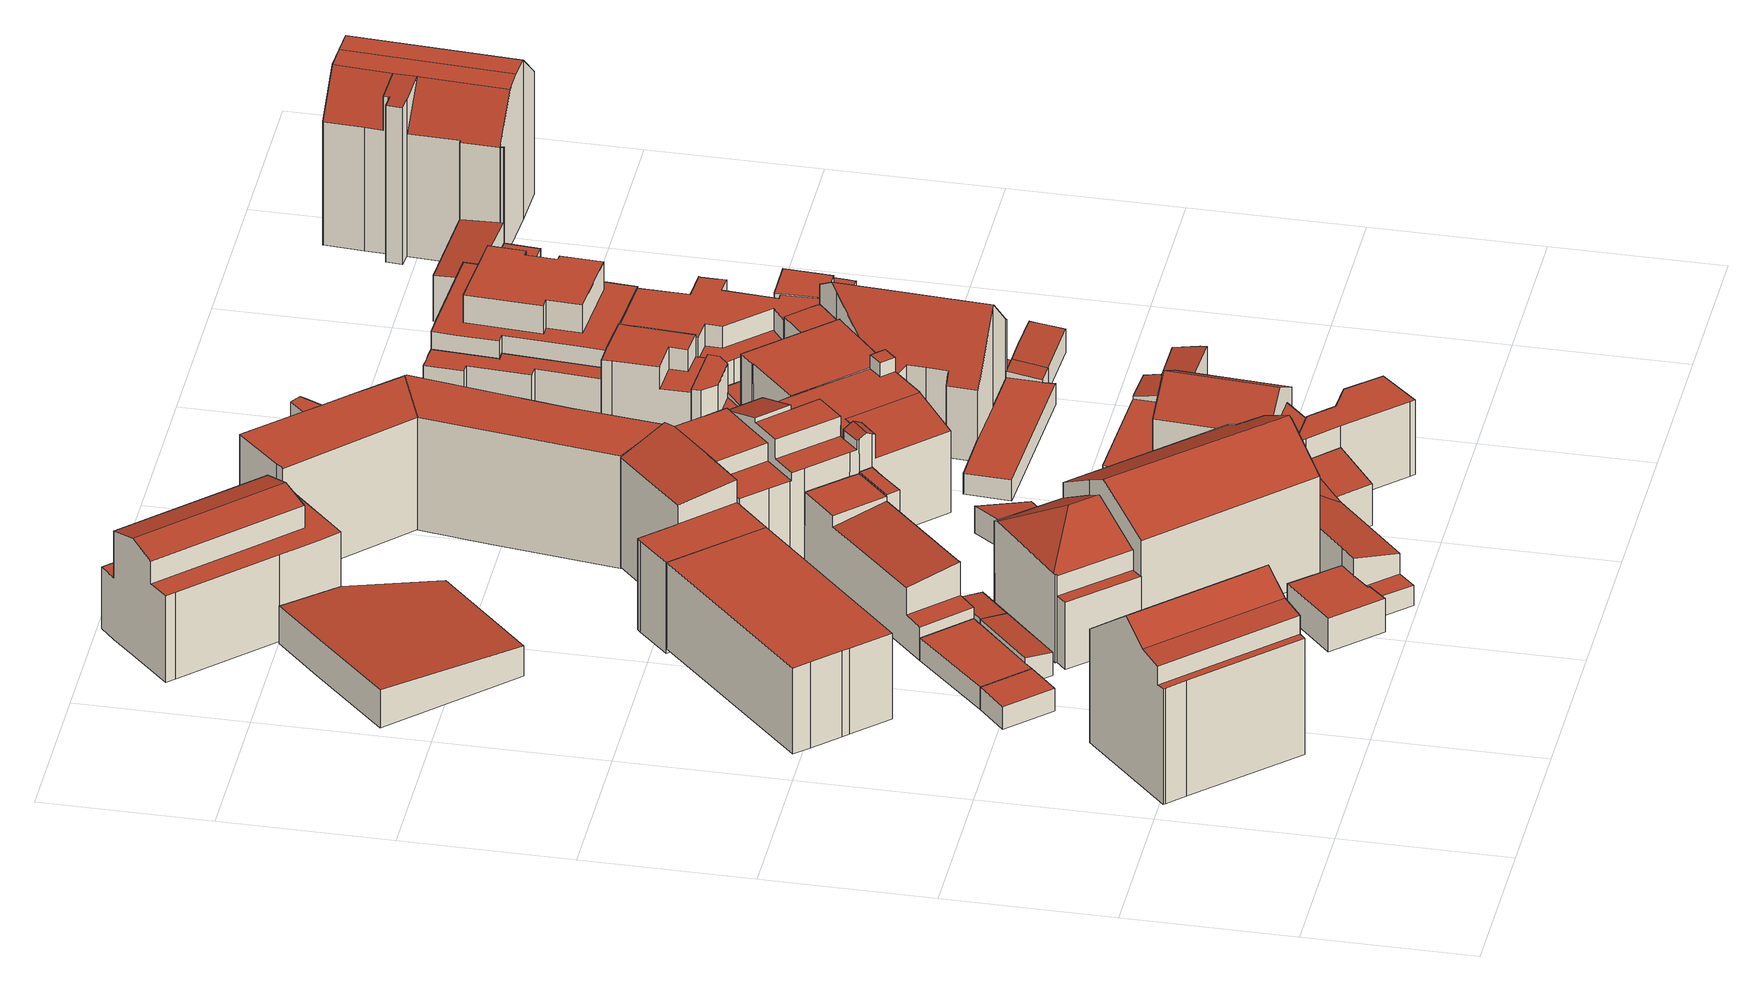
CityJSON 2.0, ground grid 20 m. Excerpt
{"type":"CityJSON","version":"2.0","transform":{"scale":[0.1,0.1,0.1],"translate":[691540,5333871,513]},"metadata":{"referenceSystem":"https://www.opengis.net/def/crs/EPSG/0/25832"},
"CityObjects":{
"building1":{"type":"Building","attributes":{"Gemeindeschluessel":"09162000","HoeheDach":"535.320","HoeheGrund":"514.777","Methode":"2000","NiedrigsteTraufeDesGebaeudes":"529.470","Geometrietyp2DReferenz":"3000","function":"31001_1000","roofType":"3100","measuredHeight":20.54,"storeysAboveGround":5},"geometry":[{"type":"MultiSurface","lod":"2","boundaries":[[[0,1,2,3]],[[3,2,4,5]],[[6,7,8,9]],[[10,6,9,11]],[[12,13,14,15,16,17,18,0,3,5]],[[16,15,19,20,11,9,8,21]],[[7,4,2,1,22,23,21,8]],[[24,25,26,27,20,19]],[[12,26,25,13]],[[17,23,22,18]],[[14,24,19,15]],[[18,22,1,0]],[[16,21,23,17]],[[13,25,24,14]],[[12,5,4,7,6,10,27,26]],[[27,10,11,20]]],"semantics":{"surfaces":[{"type":"WallSurface"},{"type":"RoofSurface"},{"type":"GroundSurface"}],"values":[0,0,1,1,2,0,1,1,0,0,0,0,0,0,0,0]}}]},
"building2":{"type":"Building","attributes":{"Gemeindeschluessel":"09162000","HoeheDach":"518.209","HoeheGrund":"515.319","Methode":"1000","NiedrigsteTraufeDesGebaeudes":"518.209","Geometrietyp2DReferenz":"3000","function":"31001_2000","roofType":"1000","measuredHeight":2.89},"geometry":[{"type":"MultiSurface","lod":"2","boundaries":[[[28,29,30,31]],[[32,28,31,33]],[[34,30,29,35]],[[33,34,35,32]],[[32,35,29,28]],[[31,30,34,33]]],"semantics":{"surfaces":[{"type":"WallSurface"},{"type":"GroundSurface"},{"type":"RoofSurface"}],"values":[0,1,2,0,0,0]}}]},
"building3":{"type":"Building","attributes":{"Gemeindeschluessel":"09162000","HoeheDach":"518.220","HoeheGrund":"515.339","Methode":"2000","NiedrigsteTraufeDesGebaeudes":"518.220","Geometrietyp2DReferenz":"3000","function":"31001_2000","roofType":"1000","measuredHeight":2.88},"geometry":[{"type":"MultiSurface","lod":"2","boundaries":[[[36,37,38,39]],[[38,37,40,41]],[[31,30,29,28]],[[30,42,39,38,41,29]],[[43,36,39,42]],[[29,41,40,28]],[[31,43,42,30]],[[36,43,31,28,40,37]]],"semantics":{"surfaces":[{"type":"WallSurface"},{"type":"RoofSurface"},{"type":"GroundSurface"}],"values":[0,0,0,1,0,0,0,2]}}]},
"building4":{"type":"Building","attributes":{"Gemeindeschluessel":"09162000","HoeheDach":"525.994","HoeheGrund":"514.950","Methode":"1000","NiedrigsteTraufeDesGebaeudes":"525.994","Geometrietyp2DReferenz":"3000","function":"31001_9998","roofType":"1000","measuredHeight":11.04,"storeysAboveGround":4},"geometry":[{"type":"MultiSurface","lod":"2","boundaries":[[[44,45,46,47]],[[48,49,46,45,50,51,52]],[[53,49,48,54]],[[55,50,45,44]],[[56,51,50,55]],[[54,48,52,57]],[[57,56,55,44,47,53,54]],[[57,52,51,56]],[[47,46,49,53]]],"semantics":{"surfaces":[{"type":"WallSurface"},{"type":"RoofSurface"},{"type":"GroundSurface"}],"values":[0,1,0,0,0,0,2,0,0]}}]},
"building5":{"type":"Building","attributes":{"Gemeindeschluessel":"09162000","HoeheDach":"518.866","HoeheGrund":"515.414","Methode":"1000","NiedrigsteTraufeDesGebaeudes":"518.372","Geometrietyp2DReferenz":"3000","function":"31001_2000","roofType":"1000","measuredHeight":3.45},"geometry":[{"type":"MultiSurface","lod":"2","boundaries":[[[58,59,60,61]],[[62,63,64,65]],[[63,58,61,64]],[[62,59,58,63]],[[62,65,60,59]],[[64,61,60,65]]],"semantics":{"surfaces":[{"type":"WallSurface"},{"type":"RoofSurface"},{"type":"GroundSurface"}],"values":[0,0,1,0,2,0]}}]},
"building6":{"type":"Building","attributes":{"Gemeindeschluessel":"09162000","HoeheDach":"519.893","HoeheGrund":"515.551","Methode":"2000","NiedrigsteTraufeDesGebaeudes":"519.893","Geometrietyp2DReferenz":"3000","function":"31001_9998","roofType":"1000","measuredHeight":4.34,"storeysAboveGround":1},"geometry":[{"type":"MultiSurface","lod":"2","boundaries":[[[66,67,68,69]],[[70,71,67,66]],[[72,73,74,70,66,69,75]],[[76,73,72,77]],[[78,74,73,76]],[[75,79,77,72]],[[69,68,79,75]],[[74,78,71,70]],[[76,77,79,68,67,71,78]]],"semantics":{"surfaces":[{"type":"WallSurface"},{"type":"GroundSurface"},{"type":"RoofSurface"}],"values":[0,0,1,0,0,0,0,0,2]}}]},
"building7":{"type":"Building","attributes":{"Gemeindeschluessel":"09162000","HoeheDach":"519.977","HoeheGrund":"515.090","Methode":"2000","NiedrigsteTraufeDesGebaeudes":"518.981","Geometrietyp2DReferenz":"3000","function":"31001_9998","roofType":"1000","measuredHeight":4.89,"storeysAboveGround":1},"geometry":[{"type":"MultiSurface","lod":"2","boundaries":[[[80,81,82,83,84,85]],[[85,84,83,86,87,88]],[[89,90,91,82,81,80]],[[83,82,91,86]],[[86,91,90,87]],[[88,89,80,85]],[[87,90,89,88]]],"semantics":{"surfaces":[{"type":"WallSurface"},{"type":"GroundSurface"},{"type":"RoofSurface"}],"values":[0,1,2,0,0,0,0]}}]},
"building8":{"type":"Building","attributes":{"Gemeindeschluessel":"09162000","HoeheDach":"530.462","HoeheGrund":"515.513","Methode":"2000","NiedrigsteTraufeDesGebaeudes":"524.230","Geometrietyp2DReferenz":"3000","function":"31001_1000","roofType":"3200","measuredHeight":14.95,"storeysAboveGround":4},"geometry":[{"type":"MultiSurface","lod":"2","boundaries":[[[92,93,94,95]],[[96,97,98,99,100]],[[101,102,103,104]],[[100,105,106,107,108,96]],[[93,109,110,107,106,111,94]],[[101,104,112,105,100,99,98,113]],[[96,108,110,109,114,97]],[[98,97,114,113]],[[112,111,106,105]],[[102,92,95,103]],[[112,104,103,95,94,111]],[[101,113,114,109,93,92,102]],[[110,108,107]]],"semantics":{"surfaces":[{"type":"WallSurface"},{"type":"RoofSurface"},{"type":"GroundSurface"}],"values":[0,0,0,0,1,2,1,0,0,1,0,0,1]}}]},
"building9":{"type":"Building","attributes":{"Gemeindeschluessel":"09162000","HoeheDach":"518.853","HoeheGrund":"515.680","Methode":"1000","NiedrigsteTraufeDesGebaeudes":"518.362","Geometrietyp2DReferenz":"3000","function":"31001_2000","roofType":"1000","measuredHeight":3.17},"geometry":[{"type":"MultiSurface","lod":"2","boundaries":[[[115,58,61,116]],[[117,118,58,115]],[[116,61,119,120]],[[58,118,121,122,119,61]],[[123,121,118,117]],[[116,120,124,123,117,115]],[[120,119,122,124]],[[124,122,121,123]]],"semantics":{"surfaces":[{"type":"WallSurface"},{"type":"RoofSurface"},{"type":"GroundSurface"}],"values":[0,0,0,1,0,2,0,0]}}]},
"building10":{"type":"Building","attributes":{"Gemeindeschluessel":"09162000","HoeheDach":"524.475","HoeheGrund":"515.318","Methode":"2000","NiedrigsteTraufeDesGebaeudes":"519.650","Geometrietyp2DReferenz":"3000","function":"31001_9998","roofType":"1000","measuredHeight":9.16,"storeysAboveGround":2},"geometry":[{"type":"MultiSurface","lod":"2","boundaries":[[[125,126,40,127,128,129,130,131]],[[132,133,126,125]],[[134,135,136,128,127]],[[137,138,139,140,136,135]],[[133,132,141,142]],[[137,135,134,37]],[[138,143,142,141,144,145,139]],[[136,140,129,128]],[[145,144,131,130]],[[37,134,127,40]],[[140,139,145,130,129]],[[137,37,40,126,133,142,143,138]],[[132,125,131,144,141]]],"semantics":{"surfaces":[{"type":"WallSurface"},{"type":"RoofSurface"},{"type":"GroundSurface"}],"values":[0,0,1,0,0,0,0,0,0,0,1,2,1]}}]},
"building11":{"type":"Building","attributes":{"Gemeindeschluessel":"09162000","HoeheDach":"532.944","HoeheGrund":"515.513","Methode":"1000","NiedrigsteTraufeDesGebaeudes":"528.835","Geometrietyp2DReferenz":"3000","function":"31001_9998","roofType":"3100","measuredHeight":17.43,"storeysAboveGround":4},"geometry":[{"type":"MultiSurface","lod":"2","boundaries":[[[146,147,101,113,98,148,149,150]],[[148,151,152,149]],[[98,153,151,148]],[[154,150,149,152]],[[113,155,153,98]],[[156,157,101,147]],[[154,152,151,153,155,158,159]],[[157,158,155,113,101]],[[160,156,147,146]],[[146,150,154,159,160]],[[156,160,159,158,157]]],"semantics":{"surfaces":[{"type":"GroundSurface"},{"type":"WallSurface"},{"type":"RoofSurface"}],"values":[0,1,1,1,1,1,2,1,1,1,2]}}]},
"building12":{"type":"Building","attributes":{"Gemeindeschluessel":"09162000","HoeheDach":"522.209","HoeheGrund":"515.512","Methode":"2000","NiedrigsteTraufeDesGebaeudes":"518.143","Geometrietyp2DReferenz":"3000","function":"31001_2000","roofType":"2100","measuredHeight":6.7},"geometry":[{"type":"MultiSurface","lod":"2","boundaries":[[[161,162,163,164]],[[165,166,167,168]],[[169,167,166,170,161,164,171]],[[172,165,168,173,174,175,147,146,150,176,177,178,179,180]],[[162,181,182,183,184,185,163]],[[186,187,188,189,190,191,182,181]],[[177,189,188,178]],[[176,190,189,177]],[[175,185,184,147]],[[172,170,166,165]],[[179,187,186,180]],[[150,191,190,176]],[[178,188,187,179]],[[169,173,168,167]],[[173,169,171,174]],[[184,183,146,147]],[[175,174,171,164,163,185]],[[162,161,170,172,180,186,181]],[[150,146,183,182,191]]],"semantics":{"surfaces":[{"type":"WallSurface"},{"type":"RoofSurface"},{"type":"GroundSurface"}],"values":[0,0,1,2,1,1,0,0,0,0,0,0,0,0,0,0,0,0,0]}}]},
"building13":{"type":"Building","attributes":{"Gemeindeschluessel":"09162000","HoeheDach":"530.511","HoeheGrund":"515.410","Methode":"2000","NiedrigsteTraufeDesGebaeudes":"523.420","Geometrietyp2DReferenz":"3000","function":"31001_9998","roofType":"3100","measuredHeight":15.1,"storeysAboveGround":2},"geometry":[{"type":"MultiSurface","lod":"2","boundaries":[[[192,193,194,195,196,197,198]],[[194,193,192,199,200,201,202,203,204,205,206,207,208,209,210,211]],[[207,212,213,208]],[[200,214,215,201]],[[206,216,212,207]],[[215,214,217,198,197,218,219,220,221,222]],[[209,223,224,210]],[[220,219,218,225,226,227]],[[222,221,228,229,230,231,216,206,205,204,203,202]],[[227,226,229,228]],[[225,218,197,196,232,231,230]],[[226,225,230,229]],[[208,213,223,209]],[[201,215,222,202]],[[210,224,233,211]],[[232,196,195,233,224,223,213,212,216,231]],[[211,233,195,194]],[[199,192,198,217,214,200]],[[220,227,228,221]]],"semantics":{"surfaces":[{"type":"WallSurface"},{"type":"GroundSurface"},{"type":"RoofSurface"}],"values":[0,1,0,0,0,2,0,0,0,2,0,2,0,0,0,2,0,0,0]}}]},
"building14":{"type":"Building","attributes":{"Gemeindeschluessel":"09162000","HoeheDach":"528.897","HoeheGrund":"514.174","Methode":"2000","NiedrigsteTraufeDesGebaeudes":"525.966","Geometrietyp2DReferenz":"3000","function":"31001_9998","roofType":"1000","measuredHeight":14.72,"storeysAboveGround":5},"geometry":[{"type":"MultiSurface","lod":"2","boundaries":[[[234,235,236,51,50,237,238,239,240]],[[51,241,242,50]],[[243,244,245,246,247,248]],[[249,247,246,250]],[[251,238,237,252]],[[250,246,245,253]],[[234,254,255,235]],[[256,236,235,255]],[[251,252,242,241,256,255,254,249,250,253,257]],[[253,245,244,257]],[[252,237,50,242]],[[239,243,248,240]],[[251,257,244,243,239,238]],[[249,254,234,240,248,247]],[[241,51,236,256]]],"semantics":{"surfaces":[{"type":"RoofSurface"},{"type":"WallSurface"},{"type":"GroundSurface"}],"values":[0,1,0,1,1,1,1,1,2,1,1,1,1,1,1]}}]},
"building15":{"type":"Building","attributes":{"Gemeindeschluessel":"09162000","HoeheDach":"524.690","HoeheGrund":"515.581","Methode":"2000","NiedrigsteTraufeDesGebaeudes":"524.690","Geometrietyp2DReferenz":"3000","function":"31001_2000","roofType":"1000","measuredHeight":9.11},"geometry":[{"type":"MultiSurface","lod":"2","boundaries":[[[258,259,260,261]],[[261,262,263,264,258]],[[263,265,266,264]],[[261,260,267,262]],[[262,267,265,263]],[[259,266,265,267,260]],[[264,266,259,258]]],"semantics":{"surfaces":[{"type":"WallSurface"},{"type":"GroundSurface"},{"type":"RoofSurface"}],"values":[0,1,0,0,0,2,0]}}]},
"building16":{"type":"Building","attributes":{"Gemeindeschluessel":"09162000","HoeheDach":"519.240","HoeheGrund":"515.712","Methode":"2000","NiedrigsteTraufeDesGebaeudes":"518.033","Geometrietyp2DReferenz":"3000","function":"31001_2000","roofType":"2100","measuredHeight":3.53},"geometry":[{"type":"MultiSurface","lod":"2","boundaries":[[[268,269,270,271]],[[272,269,268,273]],[[273,268,271,274]],[[274,275,272,273]],[[275,270,269,272]],[[274,271,270,275]]],"semantics":{"surfaces":[{"type":"RoofSurface"},{"type":"WallSurface"},{"type":"GroundSurface"}],"values":[0,1,1,2,1,1]}}]},
"building17":{"type":"Building","attributes":{"Gemeindeschluessel":"09162000","HoeheDach":"522.275","HoeheGrund":"515.480","Methode":"1000","NiedrigsteTraufeDesGebaeudes":"520.942","Geometrietyp2DReferenz":"3000","function":"31001_2000","roofType":"2100","measuredHeight":6.79},"geometry":[{"type":"MultiSurface","lod":"2","boundaries":[[[276,277,278,279,280,281]],[[281,280,279,179,282,180]],[[179,279,278,283]],[[284,285,180,282,179,283]],[[285,284,277,276,281,180]],[[283,278,277,284]]],"semantics":{"surfaces":[{"type":"RoofSurface"},{"type":"WallSurface"},{"type":"GroundSurface"}],"values":[0,1,1,2,1,1]}}]},
"building18":{"type":"Building","attributes":{"Gemeindeschluessel":"09162000","HoeheDach":"530.700","HoeheGrund":"515.064","Methode":"2000","NiedrigsteTraufeDesGebaeudes":"525.726","Geometrietyp2DReferenz":"3000","function":"31001_9998","roofType":"1000","measuredHeight":15.64,"storeysAboveGround":4},"geometry":[{"type":"MultiSurface","lod":"2","boundaries":[[[286,287,288,289]],[[290,291,292,293]],[[294,289,288,295,296,297,298,299,300]],[[301,302,303,304,305,306]],[[307,308,309,310,311,312,290,293,313,314,315,316,317,302,301,318,319,320]],[[321,322,323,324,325]],[[314,313,326,327,328,244]],[[329,286,289,294,330]],[[331,332,333,334,335]],[[297,327,326,292,291,298]],[[307,320,336,337,338,339]],[[308,340,332,331,341,309]],[[311,310,321,325,342,343]],[[331,335,323,322,341]],[[344,345,329,330,346,347]],[[334,333,348,339,338,349,350,351,306,305,352,345,344]],[[319,353,336,320]],[[302,317,354,355,356,303]],[[316,357,354,317]],[[310,309,341,322,321]],[[356,355,295]],[[297,296,328,327]],[[301,306,351,318]],[[295,355,354,357,245,244,328,296]],[[352,286,329,345]],[[293,292,326,313]],[[334,344,347,324,323,335]],[[349,358,359,350]],[[348,333,332,340]],[[342,325,324,347]],[[319,318,351,350,359,353]],[[346,330,294,300]],[[314,244,245,315]],[[311,343,360,312]],[[290,312,360,299,298,291]],[[287,304,303,356,295,288]],[[360,343,342,347,346,300,299]],[[315,245,357,316]],[[348,340,308,307,339]],[[338,337,358,349]],[[305,304,287,286,352]],[[337,336,353,359,358]]],"semantics":{"surfaces":[{"type":"WallSurface"},{"type":"GroundSurface"},{"type":"RoofSurface"}],"values":[0,0,0,0,1,2,0,2,0,2,0,0,0,2,0,2,0,0,0,0,0,0,0,2,0,0,0,0,2,0,0,0,0,0,0,2,2,0,0,0,0,2]}}]},
"building19":{"type":"Building","attributes":{"Gemeindeschluessel":"09162000","HoeheDach":"525.060","HoeheGrund":"515.450","Methode":"2000","NiedrigsteTraufeDesGebaeudes":"519.045","Geometrietyp2DReferenz":"3000","function":"31001_9998","roofType":"1000","measuredHeight":9.61,"storeysAboveGround":3},"geometry":[{"type":"MultiSurface","lod":"2","boundaries":[[[361,362,363,364]],[[365,366,367,368]],[[369,370,371,372,373,374]],[[375,376,371,370]],[[364,363,377,378]],[[375,370,369,379,361,364,378,380,381,382]],[[379,383,362,361]],[[381,384,385,382]],[[368,367,373,372]],[[380,386,384,381]],[[369,374,383,379]],[[376,375,382,385,366,365]],[[376,365,368,372,371]],[[377,363,362,383,374,373,367,366,385,384,386]],[[378,377,386,380]]],"semantics":{"surfaces":[{"type":"WallSurface"},{"type":"GroundSurface"},{"type":"RoofSurface"}],"values":[0,0,0,0,0,1,0,0,0,0,0,0,2,2,0]}}]},
"building20":{"type":"Building","attributes":{"Gemeindeschluessel":"09162000","HoeheDach":"527.920","HoeheGrund":"515.456","Methode":"2000","NiedrigsteTraufeDesGebaeudes":"518.641","Geometrietyp2DReferenz":"3000","function":"31001_9998","roofType":"3100","measuredHeight":12.46,"storeysAboveGround":3},"geometry":[{"type":"MultiSurface","lod":"2","boundaries":[[[387,388,389,390,391,392,393]],[[177,394,395,176]],[[396,397,398,399,177,176,400,401,402]],[[402,401,403,404,405]],[[396,406,407,397]],[[391,390,408,409]],[[387,404,403,410,411,388]],[[412,407,406,392,391,409]],[[397,407,412,398]],[[399,413,394,177]],[[403,401,400,410]],[[400,176,395,414,411,410]],[[389,388,411,414]],[[387,393,405,404]],[[393,392,406,396,402,405]],[[399,398,412,409,408,413]],[[389,414,395,394,413,408,390]]],"semantics":{"surfaces":[{"type":"WallSurface"},{"type":"GroundSurface"},{"type":"RoofSurface"}],"values":[0,0,1,0,0,0,2,2,0,0,0,0,0,2,0,0,2]}}]},
"building21":{"type":"Building","attributes":{"Gemeindeschluessel":"09162000","HoeheDach":"528.602","HoeheGrund":"513.990","Methode":"1000","NiedrigsteTraufeDesGebaeudes":"528.602","Geometrietyp2DReferenz":"3000","function":"31001_9998","roofType":"1000","measuredHeight":14.61,"storeysAboveGround":5},"geometry":[{"type":"MultiSurface","lod":"2","boundaries":[[[415,416,417,418]],[[419,420,417,416,421,422,423,424,425,426,427]],[[428,421,416,415]],[[418,417,420,429]],[[430,422,421,428]],[[425,424,423,431,432,433]],[[428,415,418,429,434,435,436,433,432,431,430]],[[429,420,419,434]],[[431,423,422,430]],[[427,426,425,433,436,435]],[[434,419,427,435]]],"semantics":{"surfaces":[{"type":"WallSurface"},{"type":"RoofSurface"},{"type":"GroundSurface"}],"values":[0,1,0,0,0,0,2,0,0,0,0]}}]},
"building22":{"type":"Building","attributes":{"Gemeindeschluessel":"09162000","HoeheDach":"528.589","HoeheGrund":"514.110","Methode":"1000","NiedrigsteTraufeDesGebaeudes":"528.589","Geometrietyp2DReferenz":"3000","function":"31001_9998","roofType":"1000","measuredHeight":14.48,"storeysAboveGround":5},"geometry":[{"type":"MultiSurface","lod":"2","boundaries":[[[437,438,423,439]],[[440,425,423,438,441,442,443,444,445,446,447,448]],[[448,447,446,449,450,451]],[[449,446,445,452]],[[453,442,441,454]],[[455,444,443,456]],[[452,445,444,455]],[[457,458,425,440,448,451]],[[439,423,425,458]],[[454,441,438,437]],[[458,457,451,450,449,452,455,456,453,454,437,439]],[[456,443,442,453]]],"semantics":{"surfaces":[{"type":"WallSurface"},{"type":"RoofSurface"},{"type":"GroundSurface"}],"values":[0,1,0,0,0,0,0,0,0,0,2,0]}}]},
"building23":{"type":"Building","attributes":{"Gemeindeschluessel":"09162000","HoeheDach":"519.794","HoeheGrund":"515.575","Methode":"2000","NiedrigsteTraufeDesGebaeudes":"518.340","Geometrietyp2DReferenz":"3000","function":"31001_2000","roofType":"1000","measuredHeight":4.22},"geometry":[{"type":"MultiSurface","lod":"2","boundaries":[[[459,460,461,462,463,464,465,466,467,468,469]],[[459,470,471,460]],[[472,473,474,475]],[[476,477,478,479]],[[480,466,465,481]],[[482,483,480,481,484,485,472,475,476,479,486,471,470,487]],[[475,474,477,476]],[[481,465,464,484]],[[474,473,488,489,490,478,477]],[[484,464,463,485]],[[482,468,467,483]],[[468,482,487,469]],[[472,485,463,462,488,473]],[[483,467,466,480]],[[488,462,461,489]],[[479,478,490,486]],[[471,486,490,489,461,460]],[[470,459,469,487]]],"semantics":{"surfaces":[{"type":"RoofSurface"},{"type":"WallSurface"},{"type":"GroundSurface"}],"values":[0,1,1,1,1,2,1,1,0,1,1,1,1,1,1,1,1,1]}}]},
"building24":{"type":"Building","attributes":{"Gemeindeschluessel":"09162000","HoeheDach":"518.431","HoeheGrund":"515.656","Methode":"2000","NiedrigsteTraufeDesGebaeudes":"518.431","Geometrietyp2DReferenz":"3000","function":"31001_2000","roofType":"1000","measuredHeight":2.77},"geometry":[{"type":"MultiSurface","lod":"2","boundaries":[[[491,492,493,494]],[[495,496,497,498]],[[499,500,496,495]],[[498,491,494,501,502,499,495]],[[498,497,492,491]],[[496,500,503,504,493,492,497]],[[501,504,503,502]],[[502,503,500,499]],[[494,493,504,501]]],"semantics":{"surfaces":[{"type":"WallSurface"},{"type":"GroundSurface"},{"type":"RoofSurface"}],"values":[0,0,0,1,0,2,0,0,0]}}]},
"building25":{"type":"Building","attributes":{"Gemeindeschluessel":"09162000","HoeheDach":"520.262","HoeheGrund":"515.450","Methode":"2000","NiedrigsteTraufeDesGebaeudes":"520.262","Geometrietyp2DReferenz":"3000","function":"31001_2000","roofType":"1000","measuredHeight":4.81},"geometry":[{"type":"MultiSurface","lod":"2","boundaries":[[[505,506,507,508]],[[509,510,511,505,508,512,513,514]],[[513,515,516,514]],[[508,507,517,512]],[[512,517,515,513]],[[511,518,506,505]],[[516,515,517,507,506,518,519,520]],[[509,520,519,510]],[[514,516,520,509]],[[510,519,518,511]]],"semantics":{"surfaces":[{"type":"WallSurface"},{"type":"GroundSurface"},{"type":"RoofSurface"}],"values":[0,1,0,0,0,0,2,0,0,0]}}]},
"building26":{"type":"Building","attributes":{"Gemeindeschluessel":"09162000","HoeheDach":"527.540","HoeheGrund":"515.050","Methode":"2000","NiedrigsteTraufeDesGebaeudes":"520.346","Geometrietyp2DReferenz":"3000","function":"31001_9998","roofType":"1000","measuredHeight":12.49,"storeysAboveGround":4},"geometry":[{"type":"MultiSurface","lod":"2","boundaries":[[[521,522,523,524]],[[525,526,527,528]],[[529,530,531,532]],[[533,534,535,536,537,538]],[[539,540,541,542]],[[532,531,543,544]],[[542,541,522,521]],[[545,524,523,546,547,548]],[[549,544,543,550,551,552]],[[553,546,523,522,541,540,554,552,551]],[[553,551,550,555,556,557]],[[558,533,538,559]],[[556,555,560,561]],[[562,563,534,533,558]],[[564,537,536,565]],[[549,552,554,566]],[[548,559,538,537,564,545]],[[567,535,534,563]],[[550,543,531,530,560,555]],[[562,547,546,553,557,563]],[[566,554,540,539]],[[562,558,559,548,547]],[[529,528,527,561,560,530]],[[556,561,527,526,567,563,557]],[[525,565,536,535,567,526]],[[549,566,539,542,521,524,545,564,565,525,528,529,532,544]]],"semantics":{"surfaces":[{"type":"WallSurface"},{"type":"RoofSurface"},{"type":"GroundSurface"}],"values":[0,0,0,1,0,0,0,0,0,1,0,0,0,0,0,0,0,0,1,0,0,1,0,1,0,2]}}]},
"building27":{"type":"Building","attributes":{"Gemeindeschluessel":"09162000","HoeheDach":"527.040","HoeheGrund":"515.050","Methode":"2000","NiedrigsteTraufeDesGebaeudes":"524.170","Geometrietyp2DReferenz":"3000","function":"31001_2000","roofType":"1000","measuredHeight":11.99},"geometry":[{"type":"MultiSurface","lod":"2","boundaries":[[[568,569,570,571]],[[572,573,574,575]],[[576,577,578,579,580,564]],[[581,582,583,584,577,576,564,585,586,587,568,571,588,589]],[[581,590,591,582]],[[580,592,593,594,586,585,564]],[[586,594,595,587]],[[572,578,577,584,583,582,591,596,573]],[[587,595,569,568]],[[597,598,589,588,571,570]],[[575,574,599,600]],[[599,574,573,596,591,590,598,597,570,569,595,594,593]],[[589,598,590,581]],[[600,599,593,592]],[[579,578,572,575,600,592,580]]],"semantics":{"surfaces":[{"type":"WallSurface"},{"type":"GroundSurface"},{"type":"RoofSurface"}],"values":[0,0,0,1,0,0,0,0,0,0,0,2,0,0,2]}}]},
"building28":{"type":"Building","attributes":{"Gemeindeschluessel":"09162000","HoeheDach":"531.410","HoeheGrund":"515.450","Methode":"2000","NiedrigsteTraufeDesGebaeudes":"523.878","Geometrietyp2DReferenz":"3000","function":"31001_9998","roofType":"3100","measuredHeight":15.96},"geometry":[{"type":"MultiSurface","lod":"2","boundaries":[[[601,602,552,603,604,605]],[[606,607,608,609]],[[609,608,610,611]],[[603,552,612,613]],[[614,615,616,617]],[[618,610,608,607,619,616,615,620,621,622,623,612,552,602,601]],[[624,625,626,627]],[[628,629,630,631,632,633,634,614,617,635,606,609,611,636,605,604,603,613,637,638,624,627]],[[634,633,621,620,615,614]],[[630,639,640,631]],[[640,639,641,642,626,625,643,623,622]],[[636,611,610,618,601,605]],[[612,623,643,638,637,613]],[[627,626,642,628]],[[628,642,641,629]],[[638,643,625,624]],[[632,631,640,622,621,633]],[[629,641,639,630]],[[619,607,606,635,617,616]]],"semantics":{"surfaces":[{"type":"WallSurface"},{"type":"RoofSurface"},{"type":"GroundSurface"}],"values":[0,0,0,0,0,1,0,2,0,0,1,0,0,0,0,0,0,0,0]}}]},
"building29":{"type":"Building","attributes":{"Gemeindeschluessel":"09162000","HoeheDach":"524.453","HoeheGrund":"515.606","Methode":"1000","NiedrigsteTraufeDesGebaeudes":"524.453","Geometrietyp2DReferenz":"3000","function":"31001_9998","roofType":"1000","measuredHeight":8.85,"storeysAboveGround":3},"geometry":[{"type":"MultiSurface","lod":"2","boundaries":[[[644,645,646,647]],[[648,649,650,651]],[[647,646,652,653]],[[647,653,654,655,656,657,658,659,660,648,651,644]],[[655,661,662,656]],[[660,663,649,648]],[[662,661,664,652,646,645,650,649,663,665,666,667]],[[653,652,664,654]],[[654,664,661,655]],[[651,650,645,644]],[[657,667,666,658]],[[656,662,667,657]],[[665,663,660,659,658,666]]],"semantics":{"surfaces":[{"type":"WallSurface"},{"type":"GroundSurface"},{"type":"RoofSurface"}],"values":[0,0,0,1,0,0,2,0,0,0,0,0,0]}}]},
"building30":{"type":"Building","attributes":{"Gemeindeschluessel":"09162000","HoeheDach":"519.650","HoeheGrund":"515.655","Methode":"2000","NiedrigsteTraufeDesGebaeudes":"518.905","Geometrietyp2DReferenz":"3000","function":"31001_2000","roofType":"2100","measuredHeight":4},"geometry":[{"type":"MultiSurface","lod":"2","boundaries":[[[668,669,670,671]],[[672,673,669,668]],[[673,674,675,676,677,670,669]],[[678,676,675,679]],[[668,671,680,678,679,681,672]],[[679,675,674,681]],[[681,674,673,672]],[[680,677,676,678]],[[671,670,677,680]]],"semantics":{"surfaces":[{"type":"WallSurface"},{"type":"RoofSurface"},{"type":"GroundSurface"}],"values":[0,0,1,0,2,0,0,0,0]}}]},
"building31":{"type":"Building","attributes":{"Gemeindeschluessel":"09162000","HoeheDach":"519.224","HoeheGrund":"515.790","Methode":"1000","NiedrigsteTraufeDesGebaeudes":"518.684","Geometrietyp2DReferenz":"3000","function":"31001_2000","roofType":"1000","measuredHeight":3.43},"geometry":[{"type":"MultiSurface","lod":"2","boundaries":[[[682,683,684,685]],[[685,684,686,687]],[[688,689,686,684,683]],[[690,689,688,691]],[[687,686,689,690]],[[691,688,683,682]],[[682,685,687,690,691]]],"semantics":{"surfaces":[{"type":"WallSurface"},{"type":"RoofSurface"},{"type":"GroundSurface"}],"values":[0,0,1,0,0,0,2]}}]},
"building32":{"type":"Building","attributes":{"Gemeindeschluessel":"09162000","HoeheDach":"517.090","HoeheGrund":"515.588","Methode":"2000","NiedrigsteTraufeDesGebaeudes":"517.090","Geometrietyp2DReferenz":"3000","function":"31001_2000","roofType":"1000","measuredHeight":1.5},"geometry":[{"type":"MultiSurface","lod":"2","boundaries":[[[692,693,694,695,696]],[[692,697,698,693]],[[698,697,699,700,701]],[[692,696,699,697]],[[699,696,695,700]],[[701,700,695,694]],[[693,698,701,694]]],"semantics":{"surfaces":[{"type":"GroundSurface"},{"type":"WallSurface"},{"type":"RoofSurface"}],"values":[0,1,2,1,1,1,1]}}]},
"building33":{"type":"Building","attributes":{"Gemeindeschluessel":"09162000","HoeheDach":"526.680","HoeheGrund":"514.707","Methode":"2000","NiedrigsteTraufeDesGebaeudes":"519.872","Geometrietyp2DReferenz":"3000","function":"31001_9998","roofType":"1000","measuredHeight":11.97,"storeysAboveGround":2},"geometry":[{"type":"MultiSurface","lod":"2","boundaries":[[[702,703,704,705]],[[706,707,708,709,710,711,712,713,714,715,716,717,718,719,720,721,722,723]],[[724,725,726,727]],[[711,728,729,712]],[[715,730,731,716]],[[732,733,734,735,736,737,738]],[[708,739,740,709]],[[706,741,742,707]],[[738,743,744,732]],[[745,746,737,736,720,719]],[[720,736,735,721]],[[747,726,725,748,749,729,728,750,751,704,703,752,742,741,744,743,746,745,753,754,755]],[[708,707,742,752,756,739]],[[717,754,753,718]],[[757,748,725,724]],[[758,731,730,759,757,724,727,760]],[[756,752,703,702]],[[727,726,747,760]],[[705,704,751,761]],[[761,740,739,756,702,705]],[[721,735,734,722]],[[714,759,730,715]],[[737,746,743,738]],[[713,749,748,757,759,714]],[[710,709,740,761,751,750]],[[754,717,716,731,758,755]],[[722,734,733,723]],[[712,729,749,713]],[[706,723,733,732,744,741]],[[710,750,728,711]],[[758,760,747,755]],[[718,753,745,719]]],"semantics":{"surfaces":[{"type":"WallSurface"},{"type":"GroundSurface"},{"type":"RoofSurface"}],"values":[0,1,0,0,0,2,0,0,0,0,0,2,0,0,0,2,0,0,0,2,0,0,0,0,0,0,0,0,0,0,0,0]}}]},
"building34":{"type":"Building","attributes":{"Gemeindeschluessel":"09162000","HoeheDach":"519.199","HoeheGrund":"515.680","Methode":"1000","NiedrigsteTraufeDesGebaeudes":"518.739","Geometrietyp2DReferenz":"3000","function":"31001_2000","roofType":"1000","measuredHeight":3.52},"geometry":[{"type":"MultiSurface","lod":"2","boundaries":[[[762,763,688,764]],[[764,765,766,767,768,762]],[[766,769,770,767]],[[765,689,769,766]],[[764,688,689,765]],[[767,770,771,768]],[[763,771,770,769,689,688]],[[768,771,763,762]]],"semantics":{"surfaces":[{"type":"WallSurface"},{"type":"GroundSurface"},{"type":"RoofSurface"}],"values":[0,1,0,0,0,0,2,0]}}]},
"building35":{"type":"Building","attributes":{"Gemeindeschluessel":"09162000","HoeheDach":"530.370","HoeheGrund":"515.517","Methode":"2000","NiedrigsteTraufeDesGebaeudes":"526.750","Geometrietyp2DReferenz":"3000","function":"31001_9998","roofType":"1000","measuredHeight":14.85,"storeysAboveGround":4},"geometry":[{"type":"MultiSurface","lod":"2","boundaries":[[[772,773,774,775,776,777,778,779,780,781]],[[782,783,784,785]],[[786,779,778,787]],[[788,772,781,789]],[[790,780,779,786]],[[791,792,793,794,795,796,782,785,797,798,799,800]],[[801,802,783,782,796,795]],[[793,792,791,800,803,804,805,806]],[[799,807,803,800]],[[789,781,780,790]],[[793,806,808,794]],[[794,808,801,795]],[[809,774,773,810]],[[798,811,807,799]],[[783,802,801,808,806,805,804,803,807,811,812,784],[790,786,787,813,814,815,809,810,788,789]],[[787,778,777,813]],[[815,775,774,809]],[[810,773,772,788]],[[814,776,775,815]],[[784,812,811,798,797,785]],[[813,777,776,814]]],"semantics":{"surfaces":[{"type":"RoofSurface"},{"type":"WallSurface"},{"type":"GroundSurface"}],"values":[0,1,1,1,1,2,1,1,1,1,1,1,1,1,0,1,1,1,1,1,1]}}]},
"building36":{"type":"Building","attributes":{"Gemeindeschluessel":"09162000","HoeheDach":"526.759","HoeheGrund":"515.380","Methode":"1000","NiedrigsteTraufeDesGebaeudes":"526.759","Geometrietyp2DReferenz":"3000","function":"31001_9998","roofType":"1000","measuredHeight":11.38,"storeysAboveGround":2},"geometry":[{"type":"MultiSurface","lod":"2","boundaries":[[[816,817,818,819]],[[820,817,816,821,822,823]],[[627,824,825,624]],[[826,827,627,624,828,829,822,821,816,819]],[[824,830,831,818,817,820,823,832,833,825]],[[826,819,818,831]],[[827,826,831,830,824,627]],[[624,825,833,828]],[[833,832,823,822,829,828]]],"semantics":{"surfaces":[{"type":"WallSurface"},{"type":"GroundSurface"},{"type":"RoofSurface"}],"values":[0,0,0,1,2,0,0,0,0]}}]},
"building37":{"type":"Building","attributes":{"Gemeindeschluessel":"09162000","HoeheDach":"519.088","HoeheGrund":"515.550","Methode":"1000","NiedrigsteTraufeDesGebaeudes":"519.088","Geometrietyp2DReferenz":"3000","function":"31001_2000","roofType":"1000","measuredHeight":3.54},"geometry":[{"type":"MultiSurface","lod":"2","boundaries":[[[834,835,836,837]],[[838,839,835,834]],[[840,841,842,843]],[[844,842,841,845,836,835,839,846,847]],[[843,842,844,848]],[[849,845,841,840]],[[850,846,839,838]],[[848,844,847,851]],[[851,847,846,850]],[[851,850,838,834,837,849,840,843,848]],[[837,836,845,849]]],"semantics":{"surfaces":[{"type":"WallSurface"},{"type":"RoofSurface"},{"type":"GroundSurface"}],"values":[0,0,0,1,0,0,0,0,0,2,0]}}]},
"building38":{"type":"Building","attributes":{"Gemeindeschluessel":"09162000","HoeheDach":"524.530","HoeheGrund":"515.590","Methode":"2000","NiedrigsteTraufeDesGebaeudes":"524.530","Geometrietyp2DReferenz":"3000","function":"31001_9998","roofType":"1000","measuredHeight":8.94,"storeysAboveGround":3},"geometry":[{"type":"MultiSurface","lod":"2","boundaries":[[[852,853,854,855,856,857]],[[858,857,856,855,859,860,861,862,863,864,865]],[[866,863,862,867]],[[861,868,867,862]],[[853,852,869,870,871,866,867,868,872,873,854]],[[873,859,855,854]],[[852,857,858,869]],[[865,864,863,866,871,870]],[[869,858,865,870]],[[860,859,873,872,868,861]]],"semantics":{"surfaces":[{"type":"WallSurface"},{"type":"RoofSurface"},{"type":"GroundSurface"}],"values":[0,1,0,0,2,0,0,0,0,0]}}]},
"building39":{"type":"Building","attributes":{"Gemeindeschluessel":"09162000","HoeheDach":"522.309","HoeheGrund":"515.380","Methode":"2000","NiedrigsteTraufeDesGebaeudes":"519.800","Geometrietyp2DReferenz":"3000","function":"31001_2000","roofType":"1000","measuredHeight":6.93},"geometry":[{"type":"MultiSurface","lod":"2","boundaries":[[[874,875,876,877,878,826,819,879,880]],[[881,882,883,880,879,819,884]],[[876,875,874,885,886,887]],[[882,881,888,889]],[[878,877,876,887,890,889,888,891,826]],[[888,881,884,891]],[[880,883,885,874]],[[890,887,886,885,883,882,889]],[[826,891,884,819]]],"semantics":{"surfaces":[{"type":"GroundSurface"},{"type":"WallSurface"},{"type":"RoofSurface"}],"values":[0,1,1,1,1,2,1,2,1]}}]},
"building40":{"type":"Building","attributes":{"Gemeindeschluessel":"09162000","HoeheDach":"518.015","HoeheGrund":"515.610","Methode":"1000","NiedrigsteTraufeDesGebaeudes":"518.015","Geometrietyp2DReferenz":"3000","function":"31001_2000","roofType":"1000","measuredHeight":2.4},"geometry":[{"type":"MultiSurface","lod":"2","boundaries":[[[892,893,894,895]],[[896,897,898,899]],[[895,896,899,892]],[[893,898,897,894]],[[895,894,897,896]],[[899,898,893,892]]],"semantics":{"surfaces":[{"type":"WallSurface"},{"type":"GroundSurface"},{"type":"RoofSurface"}],"values":[0,0,1,2,0,0]}}]},
"building41":{"type":"Building","attributes":{"Gemeindeschluessel":"09162000","HoeheDach":"518.954","HoeheGrund":"515.590","Methode":"1000","NiedrigsteTraufeDesGebaeudes":"518.954","Geometrietyp2DReferenz":"3000","function":"31001_9998","roofType":"1000","measuredHeight":3.36,"storeysAboveGround":1},"geometry":[{"type":"MultiSurface","lod":"2","boundaries":[[[900,901,902,903]],[[904,905,906,854,907,852]],[[908,903,902,909,904,852]],[[910,911,901,900]],[[854,906,911,910]],[[903,908,852,907,854,910,900]],[[909,902,901,911,906,905,904]]],"semantics":{"surfaces":[{"type":"WallSurface"},{"type":"GroundSurface"},{"type":"RoofSurface"}],"values":[0,0,0,0,0,1,2]}}]},
"building42":{"type":"Building","attributes":{"Gemeindeschluessel":"09162000","HoeheDach":"536.220","HoeheGrund":"515.504","Methode":"2000","NiedrigsteTraufeDesGebaeudes":"521.413","Geometrietyp2DReferenz":"3000","function":"31001_9998","roofType":"3100","measuredHeight":20.72,"storeysAboveGround":5},"geometry":[{"type":"MultiSurface","lod":"2","boundaries":[[[912,913,914,915,916,917]],[[918,919,920,921,922,923,924]],[[925,926,927,928]],[[929,930,931,932,933,923,922]],[[934,932,931,935,917,916]],[[936,937,938,939]],[[924,923,933,940]],[[912,917,935,941]],[[941,935,931,930]],[[942,943,944,945]],[[945,944,937,936]],[[946,921,920,947]],[[943,948,949,934,915,914,938,937,944]],[[950,948,943,942,951,952]],[[953,954,955,956,957,951,942,945,936,939,913,912,941,930,929,946,947,958,959]],[[958,919,918,959]],[[947,920,919,958]],[[956,928,927,957]],[[954,960,961,955]],[[951,957,927,926,962,952]],[[929,922,921,946]],[[949,948,950]],[[956,955,961,963,925,928]],[[916,915,934]],[[940,933,932,934,949,964]],[[950,952,962,963,961,960,964,949]],[[953,959,918,924,940,964,960,954]],[[939,938,914,913]],[[925,963,962,926]]],"semantics":{"surfaces":[{"type":"WallSurface"},{"type":"RoofSurface"},{"type":"GroundSurface"}],"values":[0,1,1,0,1,0,1,0,0,0,0,0,1,0,2,0,0,0,0,0,0,0,0,0,1,1,0,0,0]}}]}
},
"vertices":[
[226,192,18],[226,192,165],[250,167,165],[250,167,18],[253,164,165],[253,164,18],[177,90,198],[200,113,223],[72,245,223],[48,222,198],[155,69,192],[26,201,192],[147,62,18],[41,172,18],[21,192,18],[19,194,18],[125,296,18],[127,294,18],[147,274,18],[19,194,168],[26,201,168],[125,296,165],[147,274,165],[127,294,165],[21,192,168],[41,172,168],[147,62,168],[155,69,168],
[159,424,23],[159,424,52],[206,376,52],[206,376,23],[125,392,23],[172,344,23],[172,344,52],[125,392,52],
[282,448,23],[292,457,23],[292,457,52],[282,448,52],[242,507,23],[242,507,52],[215,385,52],[215,385,23],
[128,515,19],[128,515,130],[90,555,130],[90,555,19],[55,591,130],[83,562,130],[309,690,130],[219,783,130],[39,608,130],[83,562,19],[55,591,19],[309,690,19],[219,783,19],[39,608,19],
[306,423,54],[306,423,24],[282,448,24],[282,448,59],[239,359,24],[239,359,54],[215,385,59],[215,385,24],
[410,44,26],[410,44,69],[411,42,69],[411,42,26],[427,61,26],[427,61,69],[340,74,26],[400,131,26],[447,80,26],[391,21,26],[400,131,69],[340,74,69],[447,80,69],[391,21,69],
[1,1057,70],[90,1145,70],[144,1197,70],[144,1197,21],[90,1145,21],[1,1057,21],[202,1140,21],[244,1032,21],[132,924,21],[132,924,60],[244,1032,60],[202,1140,65],
[329,288,112],[329,288,138],[263,359,138],[263,359,112],[352,446,141],[413,382,140],[413,382,25],[409,386,25],[352,446,25],[318,277,25],[318,277,112],[252,348,112],[252,348,25],[263,361,25],[263,361,139],[264,363,140],[347,442,144],[375,334,175],[348,363,175],[265,360,139],[265,360,25],[388,348,25],[388,348,164],
[306,423,27],[282,448,27],[342,457,27],[342,457,54],[292,457,59],[292,457,27],[318,481,59],[312,475,59],[318,481,27],[312,475,27],
[408,667,115],[408,667,23],[242,507,66],[263,526,66],[263,526,101],[367,628,101],[367,628,115],[448,625,115],[448,625,23],[292,457,66],[312,475,66],[313,476,66],[312,475,23],[318,481,23],[318,481,109],[313,476,109],[456,616,115],[456,616,23],[417,578,23],[417,578,115],[417,578,109],
[530,152,25],[479,111,25],[562,229,25],[549,217,25],[571,190,25],[562,229,159],[549,217,169],[413,382,160],[571,190,170],[388,348,184],[479,111,160],[318,277,158],[369,329,199],[533,155,199],[530,152,197],
[469,20,51],[469,20,78],[428,63,92],[428,63,51],[417,36,25],[417,36,51],[411,42,51],[411,42,25],[410,44,51],[450,1,51],[427,61,51],[450,1,25],[410,44,25],[427,61,25],[447,80,25],[573,191,25],[601,162,25],[600,160,25],[608,151,25],[564,110,25],[556,102,78],[570,189,91],[530,152,91],[479,111,92],[447,80,92],[564,110,80],[608,151,91],[600,160,91],[601,162,91],[573,191,91],[571,190,91],
[202,1140,24],[274,1211,24],[283,1220,24],[283,1220,104],[274,1211,104],[274,1211,137],[202,1140,136],[181,1160,24],[144,1197,24],[49,1293,24],[40,1302,24],[61,1323,24],[87,1348,24],[113,1374,24],[132,1391,24],[194,1329,24],[206,1341,24],[224,1323,24],[211,1311,24],[292,1229,24],[194,1329,104],[206,1341,104],[144,1197,136],[49,1293,136],[132,1391,104],[181,1160,136],[254,1231,136],[228,1206,136],[202,1180,136],[61,1323,136],[40,1302,136],[224,1323,104],[211,1311,104],[254,1231,165],[228,1206,175],[202,1180,165],[61,1323,165],[87,1348,175],[113,1374,165],[113,1374,104],[254,1231,104],[292,1229,104],
[296,786,130],[260,823,130],[256,819,130],[345,725,130],[349,728,130],[351,731,130],[297,786,130],[219,783,12],[309,690,12],[351,731,159],[395,772,159],[443,818,159],[449,830,159],[379,865,154],[297,786,154],[379,865,12],[449,830,12],[349,728,12],[345,725,12],[443,818,12],[296,786,12],[260,823,12],[256,819,12],[395,772,12],
[429,566,26],[429,566,117],[417,578,117],[417,578,26],[456,616,26],[468,604,26],[452,589,26],[468,604,117],[452,589,117],[456,616,117],
[494,404,52],[535,441,50],[496,496,62],[458,443,62],[535,441,27],[494,404,27],[458,443,27],[496,496,27],
[564,109,79],[597,76,79],[640,119,93],[608,151,93],[580,125,84],[564,110,79],[580,125,25],[640,119,25],[597,76,25],[564,109,25],
[482,697,171],[482,697,177],[449,730,177],[449,730,171],[394,681,21],[394,681,136],[376,700,136],[376,700,21],[420,702,171],[484,763,159],[430,712,159],[430,712,136],[396,679,136],[396,679,146],[420,702,146],[535,723,21],[506,753,21],[506,753,156],[522,736,156],[522,736,144],[535,723,144],[584,574,21],[540,531,21],[468,604,21],[456,616,21],[448,625,21],[408,667,21],[349,728,21],[395,772,21],[443,818,21],[470,790,21],[487,772,21],[548,710,21],[626,629,21],[633,622,21],[456,616,159],[463,609,164],[483,628,164],[474,637,158],[455,618,158],[349,728,136],[382,761,136],[382,761,159],[509,670,171],[479,641,171],[471,601,158],[471,601,127],[516,643,144],[491,620,144],[491,620,158],[633,622,162],[619,608,162],[619,608,144],[584,574,144],[540,531,127],[468,604,160],[455,618,146],[448,625,146],[474,637,144],[509,670,144],[479,641,146],[474,637,146],[583,574,144],[605,622,144],[619,636,144],[548,710,144],[482,697,144],[626,629,162],[487,772,159],[490,769,159],[490,769,156],[470,790,159],[605,622,162],[619,636,162],[408,667,146],
[702,55,24],[702,55,121],[640,119,121],[640,119,24],[652,159,60],[652,159,121],[678,132,121],[678,132,60],[747,93,24],[706,138,24],[706,138,60],[713,130,60],[713,130,121],[747,93,121],[707,156,24],[707,156,60],[608,151,121],[608,151,24],[707,50,24],[600,160,24],[601,162,24],[609,161,24],[707,50,121],[601,162,121],[609,161,121],[600,160,121],
[661,190,149],[610,193,117],[610,193,112],[688,188,112],[688,188,56],[711,187,56],[711,187,118],[601,162,112],[573,191,112],[711,185,25],[709,156,25],[707,156,25],[609,161,25],[613,239,25],[619,323,25],[719,318,25],[619,323,118],[669,321,149],[719,318,118],[711,185,56],[709,156,56],[659,159,112],[659,159,56],[613,239,118],[613,239,117],[707,156,56],[609,161,112],[613,239,112],
[471,993,10],[471,993,156],[461,931,156],[461,931,10],[449,830,156],[461,930,156],[474,1014,156],[492,1124,156],[490,1126,156],[412,1096,156],[411,1096,156],[399,1012,156],[379,865,156],[474,1014,10],[461,930,10],[492,1124,10],[490,1126,10],[412,1096,10],[411,1096,10],[449,830,10],[379,865,10],[399,1012,10],
[449,1169,11],[449,1169,156],[490,1126,11],[331,1173,156],[412,1206,156],[402,1217,156],[359,1261,156],[351,1269,156],[341,1279,156],[292,1229,156],[285,1221,156],[283,1220,156],[292,1229,11],[285,1221,11],[283,1220,11],[341,1279,11],[402,1217,11],[412,1206,11],[351,1269,11],[359,1261,11],[331,1173,11],[411,1096,11],
[796,368,56],[756,371,56],[752,371,56],[749,317,67],[752,317,67],[752,312,68],[781,311,68],[790,311,68],[791,319,66],[793,348,60],[796,348,60],[796,368,26],[756,371,26],[719,318,26],[719,318,53],[619,323,53],[619,323,26],[613,324,26],[613,324,53],[613,326,53],[613,326,26],[790,311,26],[781,311,26],[793,348,26],[791,319,26],[752,312,26],[752,317,26],[616,378,26],[796,348,26],[749,317,53],[752,371,53],[616,378,53],
[570,523,27],[570,523,54],[640,521,54],[640,521,27],[764,459,27],[764,459,54],[567,469,54],[567,469,27],[764,472,27],[764,472,54],[705,517,27],[766,514,27],[766,514,54],[705,517,54],
[551,1250,24],[551,1250,73],[527,1198,73],[527,1198,24],[449,1169,24],[540,1262,24],[553,1254,24],[523,1189,24],[520,1190,24],[490,1126,24],[520,1190,73],[490,1126,73],[523,1189,73],[553,1254,73],[540,1262,73],[449,1169,73],
[548,710,20],[548,710,145],[602,762,145],[602,762,20],[653,803,20],[653,803,78],[661,795,78],[661,795,20],[733,722,20],[733,722,141],[739,715,141],[739,715,20],[598,800,116],[641,798,116],[654,809,116],[655,823,116],[583,827,116],[583,816,116],[633,622,20],[633,622,145],[626,629,145],[626,629,20],[712,691,141],[712,691,20],[581,782,20],[602,763,145],[602,763,73],[581,782,73],[677,660,20],[708,687,141],[708,687,145],[677,660,145],[619,779,145],[637,625,145],[675,721,141],[675,721,78],[619,779,78],[598,800,73],[583,816,73],[707,748,141],[707,748,78],[641,798,73],[641,798,78],[583,827,20],[655,823,20],[637,625,20],[654,809,78],
[587,927,20],[587,927,140],[609,926,140],[609,926,20],[655,836,112],[655,836,140],[624,838,140],[624,838,112],[624,825,20],[654,823,20],[654,823,112],[624,825,112],[583,827,112],[660,917,20],[659,910,20],[659,899,20],[655,836,20],[584,862,20],[586,915,20],[586,927,20],[627,925,20],[660,922,20],[660,917,140],[659,910,140],[584,862,112],[584,862,140],[586,915,140],[586,927,140],[659,899,140],[627,925,140],[660,922,140],[625,860,140],[625,860,112],
[637,625,109],[656,642,126],[677,660,24],[656,642,24],[637,625,24],[654,556,24],[654,556,129],[656,581,129],[656,581,24],[657,603,129],[657,603,24],[712,691,177],[712,691,24],[640,521,24],[640,521,117],[642,556,117],[642,556,24],[654,606,126],[651,556,126],[649,520,126],[705,517,180],[709,517,184],[720,698,184],[755,714,24],[755,714,151],[781,713,127],[781,713,24],[778,672,24],[771,546,24],[769,514,24],[766,515,24],[709,517,24],[705,517,24],[649,520,24],[651,556,24],[654,606,24],[720,698,24],[739,715,24],[769,514,127],[766,515,130],[771,546,127],[778,672,127],[739,715,167],
[616,1043,26],[616,1043,115],[609,926,115],[609,926,26],[609,1120,26],[609,1120,115],[605,1043,115],[605,1043,26],[587,927,115],[587,927,26],[592,1002,26],[580,1003,26],[584,1076,26],[573,1077,26],[576,1122,26],[586,1121,26],[598,1121,26],[580,1003,115],[584,1076,115],[598,1121,115],[592,1002,115],[586,1121,115],[576,1122,115],[573,1077,115],
[790,311,27],[790,311,66],[791,319,65],[791,319,27],[850,308,27],[850,308,66],[851,316,65],[852,347,59],[796,348,59],[793,348,59],[796,348,27],[852,347,27],[793,348,27],[851,316,27],
[764,473,28],[764,473,57],[766,515,62],[766,515,28],[769,514,62],[769,514,28],[789,472,57],[791,513,62],[791,513,28],[789,472,28],
[820,512,26],[791,513,26],[769,514,26],[771,546,26],[822,542,26],[820,512,41],[791,513,41],[822,542,41],[771,546,41],[769,514,41],
[752,826,69],[752,826,137],[748,762,137],[748,762,69],[773,854,17],[773,835,17],[773,769,17],[755,769,17],[756,721,17],[756,714,17],[739,715,17],[733,722,17],[661,795,17],[653,803,17],[655,823,17],[660,910,17],[660,917,17],[660,922,17],[740,917,17],[762,916,17],[779,914,17],[779,911,17],[727,764,109],[727,764,137],[681,811,137],[681,811,109],[756,714,137],[739,715,137],[653,803,109],[655,823,109],[774,856,105],[779,911,105],[779,914,105],[762,916,105],[740,917,105],[738,917,105],[737,858,105],[773,769,69],[755,769,69],[773,854,137],[773,835,137],[737,858,137],[774,856,137],[660,922,137],[738,917,137],[682,831,137],[707,749,137],[733,722,137],[756,721,137],[755,762,137],[773,825,137],[660,917,137],[660,910,137],[655,833,137],[773,825,69],[707,749,109],[655,833,109],[661,795,109],[682,831,109],[755,762,69],
[868,468,27],[868,468,57],[789,472,27],[791,513,27],[820,512,27],[869,509,27],[869,502,27],[820,512,62],[869,509,62],[869,502,61],
[640,999,174],[638,958,174],[727,952,174],[729,1001,174],[722,1002,174],[724,1039,174],[732,1039,174],[734,1082,174],[633,1089,174],[628,999,174],[616,1043,25],[616,1043,138],[605,1043,138],[605,1043,25],[734,1082,138],[732,1039,138],[640,999,138],[628,999,138],[633,1089,138],[749,1081,25],[742,951,25],[740,917,25],[660,922,25],[609,926,25],[611,959,25],[607,1091,25],[609,1120,25],[631,1119,25],[751,1112,25],[609,926,138],[611,959,138],[751,1112,138],[749,1081,138],[742,951,138],[740,917,138],[631,1119,138],[660,922,138],[727,952,138],[638,958,138],[609,1120,138],[607,1091,138],[724,1039,138],[722,1002,138],[729,1001,138],
[773,769,24],[773,769,138],[805,769,138],[805,769,24],[756,769,138],[756,769,24],[755,769,24],[755,769,138],[781,713,138],[755,714,138],[802,712,24],[795,712,24],[756,721,24],[756,753,24],[795,712,138],[802,712,138],[756,753,138],[756,721,138],
[902,707,25],[902,707,61],[900,665,61],[900,665,25],[802,712,25],[802,712,61],[860,652,25],[860,652,61],[817,655,61],[817,655,25],[810,669,61],[875,668,61],[781,713,61],[778,672,61],[810,669,25],[875,668,25],[781,713,25],[778,672,25],
[770,1065,26],[773,1108,26],[773,1109,26],[773,1109,115],[773,1108,115],[770,1065,115],[762,916,115],[763,1109,115],[760,1109,115],[753,1109,115],[752,1112,115],[751,1112,115],[751,1109,115],[740,917,115],[751,1112,26],[752,1112,26],[753,1109,26],[762,916,26],[740,917,26],[751,1109,26],[760,1109,26],[763,1109,26],
[903,717,24],[902,708,24],[902,707,24],[868,709,24],[833,710,24],[836,769,24],[906,768,24],[836,769,93],[836,769,68],[906,768,68],[805,769,93],[903,717,68],[902,708,68],[902,707,68],[833,710,93],[833,710,68],[868,709,68],[802,712,93],
[863,911,26],[863,911,50],[806,914,50],[806,914,26],[808,940,26],[808,940,50],[865,937,50],[865,937,26],
[914,1099,26],[914,1099,60],[911,1058,60],[911,1058,26],[770,1065,60],[770,1066,60],[773,1109,60],[770,1066,26],[811,1063,26],[811,1063,60],[797,1109,26],[797,1109,60],
[922,1255,25],[921,1229,25],[921,1229,229],[921,1234,229],[921,1234,185],[922,1255,185],[1019,1098,230],[1069,1096,184],[1076,1223,184],[1077,1247,184],[1080,1295,184],[1029,1297,231],[1018,1098,231],[913,1099,87],[915,1148,84],[800,1155,84],[797,1109,87],[1080,1295,25],[925,1302,25],[925,1302,185],[969,1300,231],[999,1298,232],[965,1232,231],[925,1301,185],[905,1228,25],[905,1228,228],[921,1227,229],[921,1227,25],[988,1100,232],[925,1301,25],[920,1208,25],[920,1208,229],[904,1209,228],[904,1209,25],[1077,1247,25],[1076,1223,25],[919,1207,229],[964,1205,231],[919,1207,185],[917,1148,25],[917,1148,185],[965,1101,25],[914,1103,25],[914,1099,25],[797,1109,25],[800,1155,25],[1069,1096,25],[1019,1098,25],[914,1103,185],[914,1099,185],[915,1148,184],[913,1099,184],[958,1101,231]
]}
